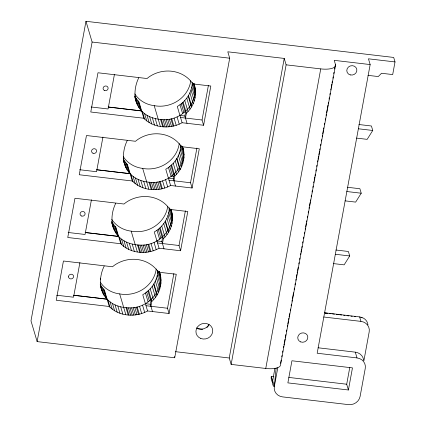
<?xml version="1.0" encoding="UTF-8"?>
<svg xmlns="http://www.w3.org/2000/svg" width="426" height="426" viewBox="0 0 426 426"><rect width="100%" height="100%" fill="white"/><g stroke="black" fill="none" stroke-linecap="round" stroke-linejoin="round"><path stroke-width="0.64" d="M147.566 310.975C135.697 317.679 118.976 316.481 109.28 306.491L56.237 300.245L63.437 261.01L112.485 266.772L114.429 265.228A30.789 28.297 -16.5 0 1 158.158 271.857L158.339 272.155L176.268 274.264L169.063 313.499L147.566 310.975L142.747 294.712C151.368 289.845 157.695 280.542 157.737 270.489M150.937 306.305L151.832 301.416C159.958 294.201 163.296 282.044 159.377 271.815M159.079 248.225C147.215 254.934 130.494 253.736 120.798 243.747L67.755 237.5L74.955 198.26L123.998 204.022L125.947 202.478A30.789 28.297 -16.5 0 1 169.67 209.113L169.857 209.411L187.786 211.52L180.581 250.754L159.079 248.225L154.265 231.968C162.886 227.101 169.213 217.792 169.255 207.739M157.524 242.98L162.455 243.555L163.35 238.666C171.151 231.696 174.687 220.082 171.199 210.087M170.586 185.48C158.722 192.185 141.996 190.986 132.305 180.997L79.257 174.751L86.462 135.516L135.505 141.278L137.449 139.728A30.789 28.297 -16.5 0 1 181.178 146.363L181.359 146.661L199.288 148.77L192.089 188.004L170.586 185.48L165.773 169.218C174.388 164.351 180.715 155.048 180.762 144.994M173.957 180.81L174.857 175.922C182.988 168.707 186.306 156.55 182.397 146.32L183.345 149.563M182.104 122.731C170.235 129.44 153.514 128.237 143.823 118.247L90.775 112.006L97.975 72.766L147.023 78.528L148.967 76.984A30.789 28.297 -16.5 0 1 192.696 83.618L192.877 83.917L210.806 86.02L203.607 125.26L182.104 122.731L177.285 106.468C185.906 101.601 192.232 92.298 192.28 82.245M185.475 118.061L186.375 113.172C194.458 105.968 197.952 93.715 193.809 83.544M104.221 266.032C99.263 275.942 98.395 289.856 106.521 298.546C112.267 305.304 121.41 307.886 130.005 307.897C147.641 308.248 164.282 290.846 159.718 273.018M273.881 376.76L271.255 376.451L271.176 377.367A10.171 9.345 -16.5 0 0 272.326 382.069M273.652 386.547A10.171 9.345 -16.5 0 1 272.502 381.85L274.892 368.352M276.144 367.963L274.344 386.382A10.171 9.345 -16.5 0 0 282.587 396.894L348.431 404.625A10.171 9.345 -16.5 0 0 360.103 396.457L365.247 368.431A10.171 9.345 -16.5 0 0 357.004 357.915L355.3 352.158L318.078 347.781M272.502 381.85L272.603 380.935L271.255 376.451M368.027 75.359L378.277 76.563L381.515 73.256L392.692 74.571L395.014 61.93L393.688 57.446L85.967 21.3L30.986 320.869L37.131 341.604L174.713 357.771L229.694 58.202L227.798 51.802L284.227 58.431L286.123 64.832L231.142 364.4L265.755 368.463A16.949 6.049 10.4 0 0 280.558 364.826L335.539 65.263M37.131 341.604L92.112 42.041L85.967 21.3M79.907 262.554L73.544 297.215L56.637 295.229M91.42 199.81L85.062 234.47L68.149 232.484M102.927 137.06L96.564 171.721L79.657 169.734M114.445 74.316L108.082 108.976L91.175 106.99M152.492 311.555L150.33 304.26L151.23 299.372M164.01 248.805L161.848 241.51L162.743 236.627M175.517 186.061L173.355 178.766L174.25 173.877M187.03 123.311L184.868 116.016L185.768 111.127M169.063 313.499L167.509 308.248L173.872 273.588M180.581 250.754L179.026 245.504L185.39 210.843M192.089 188.004L190.534 182.754L196.892 148.094M203.607 125.26L202.046 120.004L208.41 85.349M231.142 364.4L229.241 357.994L284.227 58.431M265.755 368.463L320.735 68.895A16.949 6.049 10.4 0 0 335.432 64.443L334.224 60.348L370.157 64.571L317.173 353.239L357.004 357.915M277.805 367.659L274.344 386.382L272.64 380.62M280.569 363.357L281.171 360.087M281.772 356.818L282.012 355.508M282.614 352.238L282.853 350.928M283.455 347.659L283.695 346.349M283.934 345.044L284.174 343.734M284.414 342.424L285.015 339.155M285.255 337.845L285.851 334.575M286.453 331.306L286.693 330.001M287.294 326.726L287.534 325.421M287.774 324.111L288.375 320.842M288.615 319.532L288.855 318.227M289.094 316.917L289.696 313.648M290.298 310.378L290.537 309.068M291.134 305.799L291.373 304.489M291.975 301.219L292.215 299.909M292.454 298.605L293.535 292.715M294.137 289.446L294.377 288.136M294.978 284.866L295.218 283.556M295.82 280.287L296.059 278.982M296.299 277.672L296.901 274.403M297.14 273.093L297.38 271.788M297.62 270.478L298.216 267.209M298.818 263.939L299.057 262.629M299.659 259.359L299.899 258.05M300.5 254.78L300.74 253.47M300.98 252.165L301.581 248.89M301.821 247.586L302.061 246.276M302.662 243.006L302.902 241.696M303.498 238.427L303.743 237.117M304.34 233.847L304.579 232.543M305.181 229.268L305.421 227.963M305.66 226.653L306.262 223.384M306.502 222.074L306.741 220.769M307.343 217.494L307.583 216.19M308.184 212.92L308.424 211.61M309.02 208.341L309.265 207.031M309.505 205.726L310.101 202.451M310.341 201.147L310.586 199.837M311.182 196.567L311.422 195.257M312.024 191.988L312.263 190.678M312.865 187.408L313.105 186.103M313.706 182.829L313.946 181.524M314.186 180.214L314.787 176.944M315.027 175.634L315.267 174.33M315.863 171.055L316.108 169.75M316.704 166.481L316.944 165.171M317.546 161.901L317.785 160.591M318.025 159.281L318.627 156.012M318.866 154.707L319.468 151.438M319.708 150.128L319.947 148.818M320.549 145.548L320.789 144.238M321.39 140.969L321.63 139.664M322.226 136.389L322.466 135.085M322.711 133.775L323.307 130.505M323.547 129.195L323.787 127.891M324.388 124.616L324.628 123.311M325.23 120.041L325.469 118.732M326.071 115.462L326.311 114.152M326.55 112.842L327.152 109.573M327.392 108.268L327.988 104.993M328.233 103.688L328.473 102.378M329.069 99.109L329.309 97.799M329.91 94.529L330.15 93.225M330.752 89.95L330.991 88.645M331.231 87.335L331.833 84.066M332.072 82.756L332.312 81.451M332.914 78.176L333.153 76.872M333.755 73.602L333.995 72.292M334.591 69.023L334.831 67.713M335.076 66.403L335.432 64.443M348.404 389.992L352.462 367.883L291.932 360.769L287.875 382.878L348.404 389.992L346.7 384.231L349.799 367.324M363.895 360.742L369.188 331.897A10.171 9.345 -16.5 0 0 360.944 321.385L359.619 316.901L324.601 312.79M138.759 77.793C133.801 87.697 132.933 101.612 141.059 110.307C146.081 116.202 153.791 118.966 161.347 119.546C180.416 121.99 199.895 102.932 193.936 83.661M127.246 140.537C122.283 150.447 121.421 164.356 129.547 173.052C135.287 179.804 144.435 182.392 153.03 182.403C171.066 182.807 188.015 164.457 182.419 146.411M115.739 203.287C110.776 213.197 109.913 227.106 118.039 235.802C123.785 242.554 132.928 245.136 141.523 245.147C159.564 245.557 176.508 227.202 170.911 209.161M358.942 124.52L371.419 125.989L372.745 130.468L367.169 139.355L356.594 138.115M347.424 187.27L359.901 188.734L361.227 193.218L355.651 202.105L345.076 200.859M335.922 250.019L348.393 251.484L349.719 255.962L344.149 264.855L333.436 263.593M206.935 327.594L208.655 325.592M395.014 61.93L368.447 58.809L370.157 64.571M92.112 42.041L229.694 58.202M286.123 64.832L320.735 68.895M358.293 128.769L372.745 130.468M179.942 115.435L184.868 116.016M180.549 117.48L202.046 120.004M346.775 191.519L361.227 193.218M171.225 176.114L173.872 176.423M168.424 178.185L173.355 178.766M169.031 180.23L190.534 182.754M335.262 254.263L349.719 255.962M156.922 240.935L161.848 241.51M162.455 243.555L179.026 245.504M323.728 317.008L360.944 321.385M145.404 303.679L150.33 304.26M146.011 305.724L167.509 308.248M197.589 328.702L202.669 329.298M175.443 351.679L229.241 357.994M288.796 377.425L346.7 384.231M325.208 313.009L327.844 313.334M329.165 313.493L331.14 313.733M332.461 313.898L334.437 314.138M336.418 314.377L338.398 314.622M339.714 314.782L341.695 315.027M343.67 315.267L344.991 315.426M346.972 315.671L348.947 315.911M350.928 316.151L352.243 316.316M354.224 316.555L355.545 316.715M360.817 317.359L363.298 318.062A10.171 9.345 -16.5 0 1 367.968 324.958M325.134 313.179L326.449 313.35M359.619 316.901L362.137 317.524M137.401 104.908L134.749 95.941L136.139 98.406L139.004 101.99L143.823 118.247M123.231 158.69L124.621 161.156L127.486 164.734L130.143 173.701L96.617 169.75L130.127 173.686L132.305 180.997M111.724 221.44L113.119 223.9L115.984 227.484L120.798 243.747M100.206 284.185L101.601 286.65L104.466 290.228L109.28 306.491M123.295 156.672L124.972 158.973A28.281 25.997 -16.5 0 0 142.694 168.414L148.839 189.155M182.296 146.294L182.701 147.343M159.271 271.788L159.681 272.837M193.915 83.571L194.863 86.819M193.638 83.459L195.305 89.093M193.021 83.437L195.571 92.059M192.227 84.039L195.486 95.051M191.801 87.021L195.06 98.028M191.029 89.955L194.288 100.962M189.927 92.804L193.186 103.816M188.5 95.546L191.759 106.553M188.18 96.026L191.439 107.038M186.774 98.14L190.033 109.147M188.026 111.564L184.762 100.552M183.111 102.165L186.375 113.172M182.493 102.767L185.15 111.734M181.242 103.752L183.899 112.72M179.99 104.743L182.647 113.71M177.067 116.889L179.229 124.179M174.053 118.045L176.215 125.34M182.12 146.209L183.787 151.837M181.503 146.187L184.053 154.808M181.002 145.447L181.359 146.661M180.715 146.789L183.973 157.796M171.715 118.684L173.877 125.979M180.283 149.766L183.542 160.778M170.938 118.902L173.1 126.192M179.511 152.7L182.77 163.712M169.346 119.168L171.508 126.463M167.753 119.434L169.915 126.73M178.409 155.554L181.668 166.566M166.151 119.546L168.313 126.836M176.982 158.291L180.246 169.303M176.662 158.776L179.926 169.782M164.548 119.653L166.704 126.948M175.256 160.884L178.515 171.896M162.945 119.599L165.107 126.895M161.347 119.546L163.509 126.836M160.559 119.434L162.721 126.73M173.249 163.302L176.508 174.314M134.813 93.928A28.281 25.997 -16.5 0 0 154.212 105.664L160.357 126.405M171.593 164.91L174.857 175.922M170.975 165.512L173.632 174.479M169.729 166.502L172.381 175.469M155.224 118.598L157.386 125.894M168.478 167.493L171.13 176.46M152.348 117.784L154.51 125.079M149.601 116.681L151.757 123.971M147.007 115.297L149.169 122.592M165.549 179.634L167.711 186.929M144.6 113.657L146.762 120.952M142.417 111.772L144.579 119.067M162.535 180.794L164.697 188.09M171.236 210.268L171.838 212.313M170.794 209.555L172.285 214.587M138.413 101.345L141.059 110.307M169.995 208.937L172.546 217.553M137.816 100.701L140.474 109.668M169.207 209.533L172.466 220.546M136.139 98.406L138.796 107.373M160.197 181.433L162.359 188.729M134.829 97.208L136.309 102.309M168.776 212.515L172.035 223.528M159.42 181.646L161.582 188.942M168.004 215.45L171.268 226.456M157.828 181.918L159.99 189.208M156.241 182.184L158.397 189.479M166.901 218.304L170.16 229.31M154.633 182.291L156.795 189.586M165.48 221.041L168.739 232.053M165.16 221.52L168.419 232.532M153.03 182.403L155.192 189.692M163.749 223.634L167.013 234.646M151.427 182.344L153.589 189.639M149.83 182.291L151.991 189.586M149.041 182.184L151.203 189.479M161.742 226.052L165 237.058M160.091 227.66L163.35 238.666M159.473 228.261L162.125 237.229M158.222 229.252L160.874 238.219M143.711 181.343L145.868 188.638M156.97 230.242L159.628 239.21M140.83 180.528L142.992 187.823M138.083 179.426L140.245 186.721M135.489 178.047L137.651 185.337M154.042 242.383L156.204 249.679M133.088 176.401L135.244 183.697M130.899 174.522L133.061 181.817M151.028 243.544L153.19 250.834M159.1 271.703L160.767 277.331M126.895 164.095L129.547 173.052M158.658 272.283L161.033 280.303M126.298 163.451L128.956 172.418M157.977 270.941L158.339 272.155M157.689 272.283L160.948 283.29M124.621 161.156L127.278 170.123M148.695 244.183L150.857 251.473M123.407 159.287L125.888 167.658M123.311 159.952L124.019 162.343M123.38 160.272L124.797 165.054M157.263 275.26L160.522 286.272M147.913 244.396L150.074 251.691M156.491 278.194L159.75 289.206M146.326 244.662L148.482 251.958M144.733 244.934L146.895 252.229M155.383 281.048L158.648 292.06M143.131 245.041L145.287 252.336M153.962 283.791L157.221 294.797M153.642 284.27L156.901 295.277M141.523 245.147L143.684 252.442M174.367 356.605L174.713 357.771M152.236 286.378L155.495 297.391M139.925 245.094L142.087 252.389M138.322 245.041L140.484 252.336M137.534 244.934L139.696 252.224M150.224 288.796L153.482 299.808M111.788 219.422A28.281 25.997 -16.5 0 0 131.192 231.158L137.332 251.904M148.573 290.41L151.832 301.416M147.955 291.006L150.612 299.973M146.704 291.996L149.361 300.964M132.204 244.093L134.366 251.388M145.452 292.987L148.11 301.954M129.328 243.278L131.485 250.573M126.575 242.176L128.737 249.471M123.982 240.791L126.144 248.086M142.529 305.128L144.691 312.423M121.58 239.151L123.742 246.446M119.392 237.271L121.554 244.561M139.515 306.289L141.677 313.584M115.387 226.84L118.039 235.802M114.796 226.201L117.454 235.168M113.119 223.9L115.771 232.868M137.177 306.928L139.339 314.223M111.9 222.037L114.381 230.407M111.804 222.702L112.512 225.093M111.873 223.022L113.289 227.803M136.4 307.141L138.556 314.436M134.808 307.412L136.97 314.707M133.216 307.678L135.377 314.974M131.613 307.79L133.775 315.08M130.005 307.897L132.166 315.192M128.407 307.844L130.569 315.133M126.81 307.785L128.966 315.08M126.021 307.678L128.178 314.974M100.275 282.172A28.281 25.997 -16.5 0 0 119.674 293.908L125.819 314.649M120.686 306.842L122.848 314.132M117.81 306.028L119.972 313.318M115.057 304.92L117.219 312.215M112.469 303.541L114.626 310.836M110.062 301.901L112.224 309.191M107.879 300.016L110.036 307.311M103.875 289.589L106.521 298.546M100.275 278.189L100.627 279.387M103.278 288.945L105.936 297.912M101.601 286.65L104.258 295.617M100.387 284.786L102.863 293.152M100.291 285.447L101.771 290.548M159.399 271.905L160.325 275.058M209.06 324.308A8.472 7.79 -16.5 0 1 196.461 327.903M355.3 352.158A10.171 9.345 -16.5 0 1 363.644 360.21M190.773 80.754A29.793 27.381 -16.5 0 1 154.212 105.664M179.255 143.498A29.793 27.381 -16.5 0 1 142.694 168.408M167.748 206.248A29.793 27.381 -16.5 0 1 131.192 231.158M156.23 268.998A29.793 27.381 -16.5 0 1 119.674 293.908M68.543 276.873L68.692 277.48A2.54 2.338 -16.5 0 0 71.935 278.732L72.516 278.423A2.54 2.338 -16.5 0 0 72.409 274.52A2.54 2.338 -16.5 0 0 68.57 276.272L68.543 276.873M141.645 110.941L108.135 107.006L141.661 110.957M118.62 236.435L85.109 232.5L118.636 236.451M107.107 299.18L73.591 295.245L107.123 299.196M200.806 338.478A8.472 7.79 -16.5 0 0 212.718 330.139A8.472 7.79 -16.5 0 0 199.475 325.017A8.472 7.79 -16.5 0 0 200.806 338.478M104.54 90.504A2.54 2.338 -16.5 0 0 108.113 88.001A2.54 2.338 -16.5 0 0 104.141 86.462A2.54 2.338 -16.5 0 0 104.54 90.504M93.022 153.248A2.54 2.338 -16.5 0 0 96.601 150.745A2.54 2.338 -16.5 0 0 92.623 149.212A2.54 2.338 -16.5 0 0 93.022 153.248M81.52 215.998A2.54 2.338 -16.5 0 0 85.094 213.495A2.54 2.338 -16.5 0 0 81.121 211.962A2.54 2.338 -16.5 0 0 81.52 215.998M350.326 74.923A5.085 4.675 -16.5 0 0 356.754 69.124A5.085 4.675 -16.5 0 0 348.399 67.063A5.085 4.675 -16.5 0 0 350.326 74.923M300.671 341.913A5.085 4.675 -16.5 0 0 307.817 336.907A5.085 4.675 -16.5 0 0 299.872 333.835A5.085 4.675 -16.5 0 0 300.671 341.913"/></g></svg>
